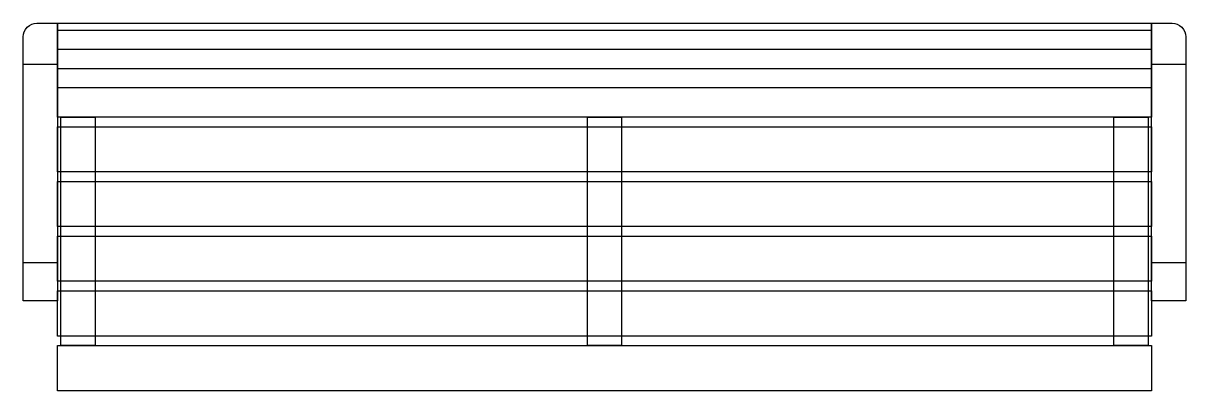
# Model space of a CAD drawing. Header units: millimetres. Extents: x -850 to 850, y -269 to 269.
import ezdxf

# ---------------------------------------------------------------- set-up
doc = ezdxf.new("R2010")
doc.units = ezdxf.units.MM
doc.header["$LTSCALE"] = 0.001

msp = doc.modelspace()

# ---------------------------------------------------------------- linework, layer by layer
for p, q in [((-800, 258.6), (800, 258.6)), ((-800, 230.6), (800, 230.6)), ((-800, 202.6), (800, 202.6)), ((-800, 174.6), (800, 174.6))]:
    msp.add_line(p, q)
for points in [[(-800, 268.6), (-800, -137.1), (-850, -137.1), (-850, 248.6, -0.414214), (-830, 268.6), (-800, 268.6)], [(800, 268.6), (830, 268.6, -0.414214), (850, 248.6), (850, -137.1), (800, -137.1), (800, 268.6)]]:
    msp.add_lwpolyline(points, format="xyb")
msp.add_lwpolyline([(-800, 268.6), (800, 268.6), (800, 131.4), (-800, 131.4), (-800, 268.6)])
for points in [[(-850, 208.6), (-800, 208.6), (-800, -81.4), (-850, -81.4)], [(800, 208.6), (850, 208.6), (850, -81.4), (800, -81.4)], [(-795, 131.4), (-745, 131.4), (-745, -202.6), (-795, -202.6)], [(-25, 131.4), (25, 131.4), (25, -202.6), (-25, -202.6)], [(745, 131.4), (795, 131.4), (795, -202.6), (745, -202.6)], [(-800, 117.4), (800, 117.4), (800, 51.4), (-800, 51.4)], [(-800, 37.4), (800, 37.4), (800, -28.6), (-800, -28.6)], [(-800, -42.6), (800, -42.6), (800, -108.6), (-800, -108.6)], [(-800, -122.6), (800, -122.6), (800, -188.6), (-800, -188.6)], [(-800, -202.6), (800, -202.6), (800, -268.6), (-800, -268.6)]]:
    msp.add_lwpolyline(points, close=True)

doc.saveas('drawing.dxf')
